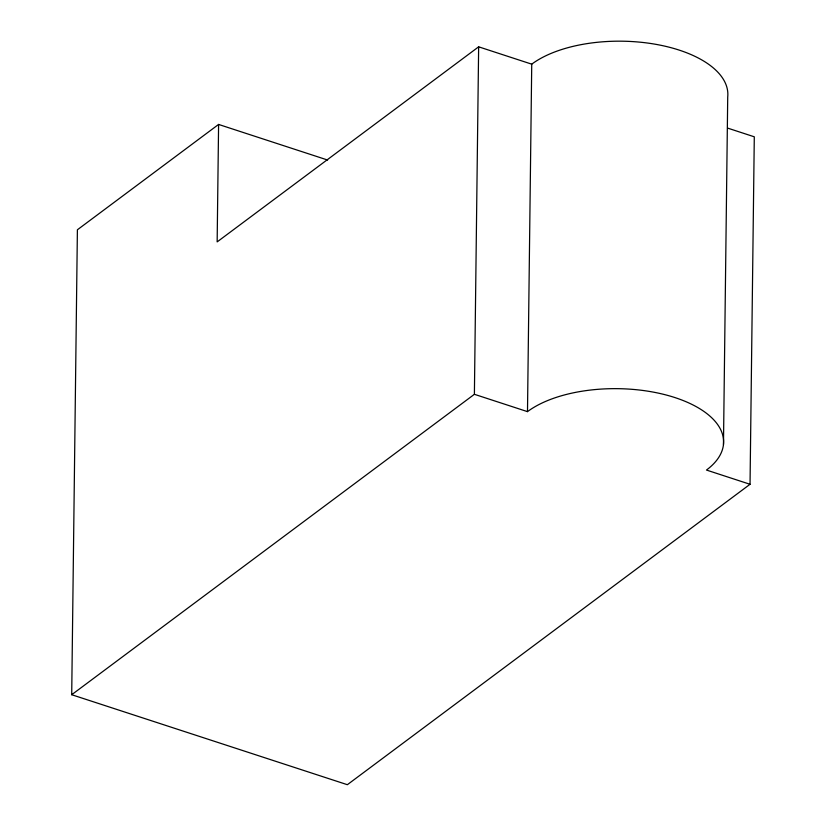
<?xml version="1.0" encoding="UTF-8"?>
<svg xmlns="http://www.w3.org/2000/svg" width="826" height="826" viewBox="0 0 826 826"><rect width="100%" height="100%" fill="white"/><g stroke="black" fill="none" stroke-linecap="round" stroke-linejoin="round"><path stroke-width="1.24" d="M727.654 128.113L754.293 136.806L750.039 484.284L347.354 784.7L71.707 694.718L77.396 229.783L218.591 124.437L327.623 160.037M218.591 124.437L217.155 241.894L478.646 46.824L531.737 64.16A106.637 52.183 0.7 0 1 654.078 44.026A106.637 52.183 0.7 0 1 727.716 97.034L723.473 444.512M71.707 694.718L474.392 394.301L478.646 46.824M750.039 484.284L706.467 470.056A106.637 52.183 0.7 0 0 674.966 397.585A106.637 52.183 0.7 0 0 527.494 411.637L531.737 64.16M474.392 394.301L527.494 411.637"/></g></svg>
